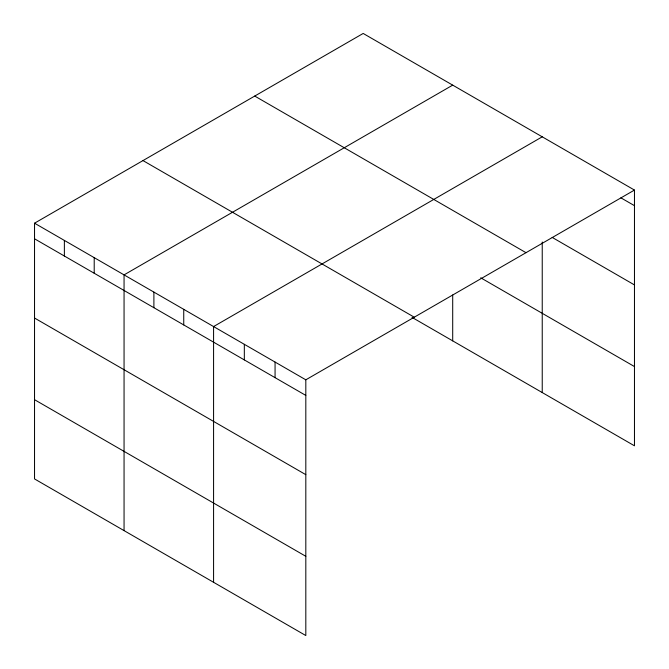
<?xml version="1.0" encoding="UTF-8"?>
<svg xmlns="http://www.w3.org/2000/svg" width="669" height="669" viewBox="0 0 669 669"><rect width="100%" height="100%" fill="white"/><g stroke="black" fill="none" stroke-linecap="round" stroke-linejoin="round"><path stroke-width="1" d="M634.463 190.071L363.183 33.45L34.537 223.195L34.537 478.929L305.817 635.55L305.817 379.816L634.463 190.071L634.463 445.805L412.012 317.374M452.704 85.139L124.058 274.884L124.058 530.609M542.233 136.819L213.578 326.564L213.578 582.298M620.899 197.84L634.463 205.667M552.176 237.403L634.463 284.919M254.73 96.068L526.01 252.69M480.743 277.811L634.463 366.562M142.99 160.577L414.27 317.198M34.537 223.195L305.817 379.816M34.537 238.791L305.817 395.412M34.537 318.034L305.817 474.664M34.537 399.686L305.817 556.307M542.233 242.002L542.233 392.552M452.704 294.987L452.704 340.864M275.068 362.071L275.068 377.667M244.327 344.318L244.327 359.914M183.741 309.337L183.741 324.933M153.895 292.11L153.895 307.707M94.212 257.649L94.212 273.253M64.375 240.422L64.375 256.026"/></g></svg>
